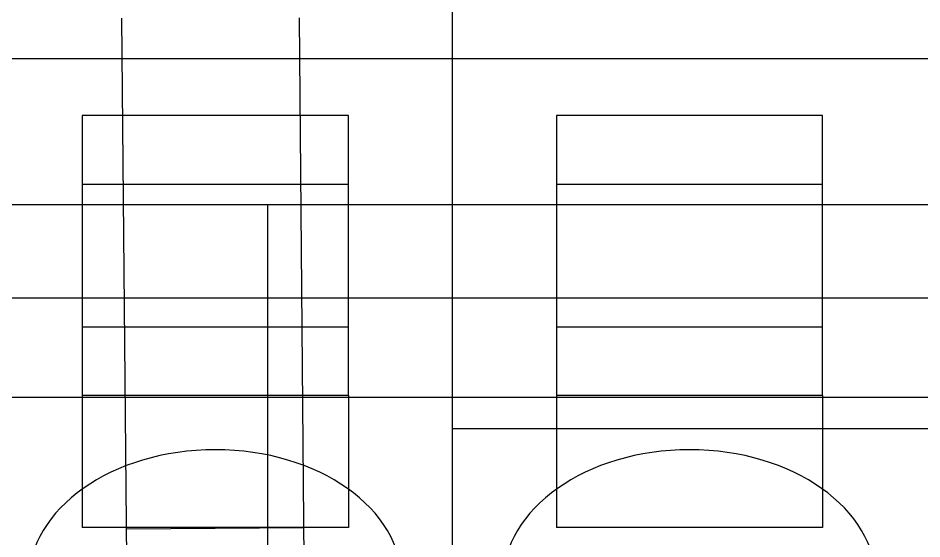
# Model space of a CAD drawing. Extents: x 0 to 171, y 0 to 233.
# Drawn here: x 62.26 to 71.89, y 20.3 to 25.85 of the extents above; entities that cross this region are included whole.
import ezdxf

# ---------------------------------------------------------------- set-up
doc = ezdxf.new("R2010")
doc.units = 0
doc.layers.add('-15N-THT. THIẾT BỊ ĐÓNG MỞ', color=40, linetype='CONTINUOUS')

# ---------------------------------------------------------------- blocks, each defined once
blk = doc.blocks.new('06 - N - SC VSD CHIẾU TRÊN ATV630U75~D11N4')
at = {"layer": '-15N-THT. THIẾT BỊ ĐÓNG MỞ'}
for p, q in [((-18.6118, -217.4922), (-18.6118, -200.9863)), ((-22.1313, -207.1601), (-22.1313, -207.1601)), ((-22.0584, -215.5116), (-22.1313, -207.1601)), ((-20.1695, -215.4951), (-20.2422, -207.1558)), ((39.5042, -207.5946), (-38.8143, -207.5946)), ((-19.7203, -208.1992), (-22.5539, -208.1992)), ((-22.5539, -208.1992), (-22.5539, -212.5861)), ((-19.7203, -210.4489), (-19.7203, -208.1992)), ((-17.5032, -208.1992), (-17.5032, -212.5861)), ((-14.6697, -208.1992), (-17.5032, -208.1992)), ((-14.6697, -210.4489), (-14.6697, -208.1992)), ((-22.5539, -208.9304), (-19.7203, -208.9304)), ((-22.5539, -208.9304), (-22.5539, -208.9304)), ((-19.7203, -208.9304), (-19.7203, -208.9304)), ((-17.5032, -208.9304), (-14.6697, -208.9304)), ((-17.5032, -208.9304), (-17.5032, -208.9304)), ((-17.5032, -208.9304), (-17.5032, -208.9304)), ((-14.6697, -208.9304), (-14.6697, -208.9304)), ((-14.6697, -208.9304), (-14.6697, -208.9304)), ((-42.4069, -209.1443), (66.7594, -209.1443)), ((-20.5802, -209.1443), (-20.5802, -228.5315)), ((-20.5802, -209.1443), (-20.5802, -228.5315)), ((-66.6066, -210.1385), (66.6066, -210.1385)), ((-22.5539, -210.4489), (-19.7203, -210.4489)), ((-19.7203, -211.18), (-19.7203, -210.4489)), ((-17.5032, -210.4489), (-14.6697, -210.4489)), ((-14.6697, -211.18), (-14.6697, -210.4489)), ((-19.7203, -211.18), (-22.5539, -211.18)), ((-19.7203, -211.18), (-19.7203, -212.5861)), ((-14.6697, -211.18), (-17.5032, -211.18)), ((-14.6697, -211.18), (-14.6697, -212.5861)), ((-38.8143, -211.1986), (31.8945, -211.1986)), ((-18.6118, -211.5315), (-8.5105, -211.5315)), ((-19.7203, -212.5861), (-22.5539, -212.5861)), ((-22.0838, -212.5996), (-20.1949, -212.5831)), ((-14.6697, -212.5861), (-17.5032, -212.5861))]:
    blk.add_line(p, q, dxfattribs=at)
for centre in [(-21.1371, -213.1625), (-16.0865, -213.1625)]:
    blk.add_ellipse(centre, major_axis=(-1.9884, 0), ratio=0.707107, start_param=3.141593, end_param=6.283185, dxfattribs=at)

msp = doc.modelspace()

# ---------------------------------------------------------------- block references
msp.add_blockref('06 - N - SC VSD CHIẾU TRÊN ATV630U75~D11N4', (85.5, 233.0068))

doc.saveas('drawing.dxf')
